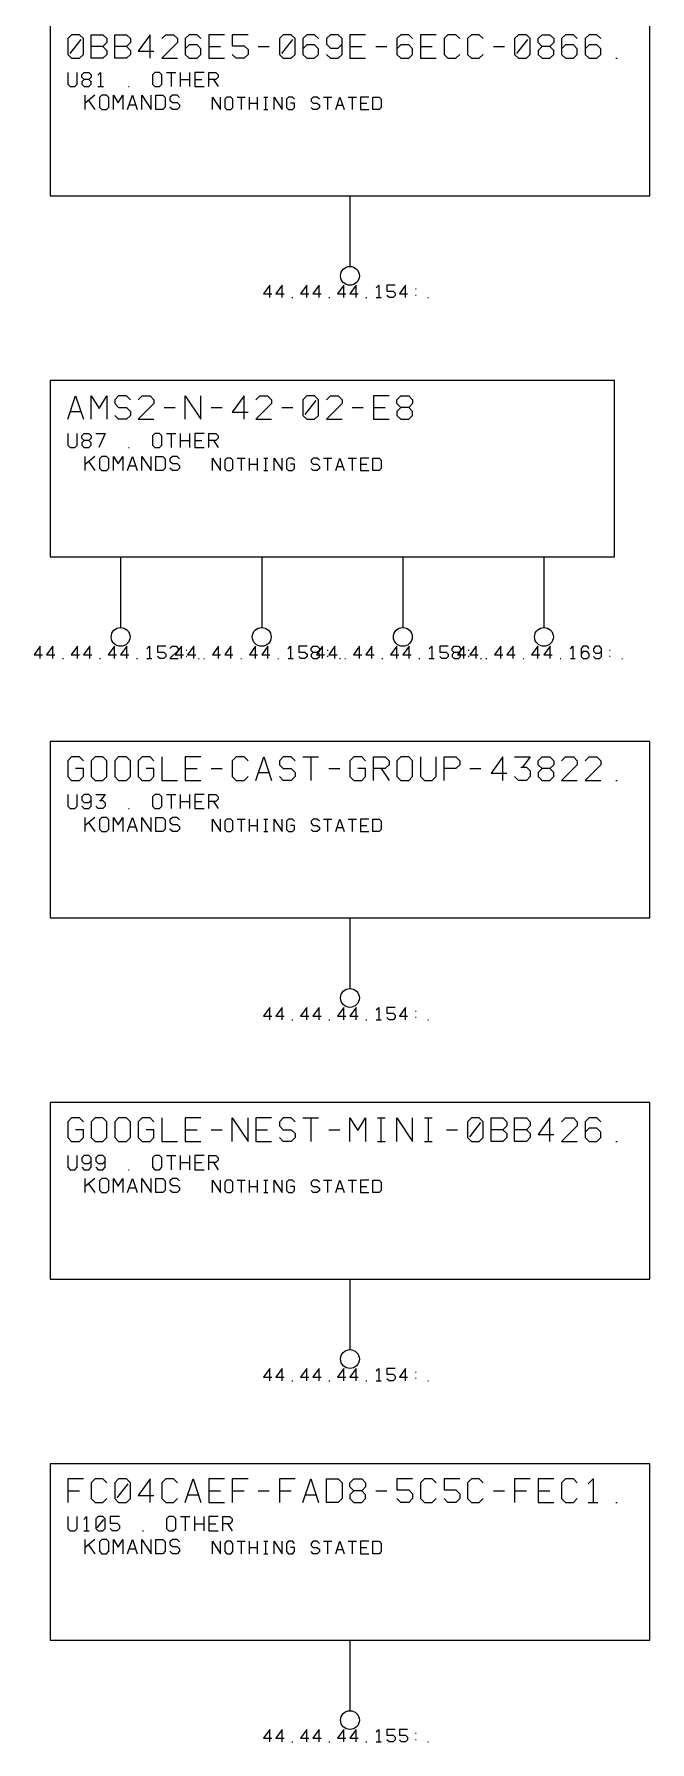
# Model space of a CAD drawing. Header units: millimetres. Extents: x 10 to 2534, y 10 to 1372.
# Drawn here: x 1086.6 to 1191.3, y 400 to 690.4 of the extents above; entities that cross this region are included whole.
import ezdxf

# ---------------------------------------------------------------- set-up
doc = ezdxf.new("R2010")
doc.units = ezdxf.units.MM
for name, color, linetype, lineweight in [('DEVICE', 7, 'CONTINUOUS', 25), ('LABEL', 8, 'CONTINUOUS', 25), ('PANE', 250, 'CONTINUOUS', 25), ('POINT', 4, 'CONTINUOUS', 25), ('PORT_BUS', 5, 'CONTINUOUS', 25)]:
    doc.layers.add(name, color=color, linetype=linetype, lineweight=lineweight)

msp = doc.modelspace()

# ---------------------------------------------------------------- linework, layer by layer
at = {"layer": 'DEVICE'}
for points in [[(1089.3, 662.9), (1191.3, 662.9), (1191.3, 692.9), (1089.3, 692.9)], [(1089.3, 601.5), (1185.3, 601.5), (1185.3, 631.5), (1089.3, 631.5)], [(1089.3, 540.1), (1191.3, 540.1), (1191.3, 570.1), (1089.3, 570.1)], [(1089.3, 478.7), (1191.3, 478.7), (1191.3, 508.7), (1089.3, 508.7)], [(1089.3, 417.3), (1191.3, 417.3), (1191.3, 447.3), (1089.3, 447.3)]]:
    msp.add_lwpolyline(points, close=True, dxfattribs=at)
at = {"layer": 'LABEL'}
for points in [[(1092.966667, 686.3), (1094.3, 686.3), (1094.966667, 686.966667), (1094.966667, 689.633333), (1094.3, 690.3), (1092.966667, 690.3), (1092.3, 689.633333), (1092.3, 686.966667), (1092.966667, 686.3)], [(1092.7, 687.1), (1094.566667, 689.5)], [(1096.3, 686.3), (1096.3, 690.3), (1098.3, 690.3), (1098.966667, 689.633333), (1098.966667, 688.966667), (1098.3, 688.3), (1096.3, 688.3)], [(1098.3, 688.3), (1098.966667, 687.633333), (1098.966667, 686.966667), (1098.3, 686.3), (1096.3, 686.3)], [(1100.3, 686.3), (1100.3, 690.3), (1102.3, 690.3), (1102.966667, 689.633333), (1102.966667, 688.966667), (1102.3, 688.3), (1100.3, 688.3)], [(1102.3, 688.3), (1102.966667, 687.633333), (1102.966667, 686.966667), (1102.3, 686.3), (1100.3, 686.3)], [(1106.3, 686.3), (1106.3, 690.3), (1104.3, 687.5), (1106.966667, 687.5)], [(1108.3, 689.633333), (1108.966667, 690.3), (1110.3, 690.3), (1110.966667, 689.633333), (1110.966667, 688.966667), (1108.3, 686.3), (1110.966667, 686.3)], [(1114.966667, 689.633333), (1114.3, 690.3), (1112.966667, 690.3), (1112.3, 689.633333), (1112.3, 686.966667), (1112.966667, 686.3), (1114.3, 686.3), (1114.966667, 686.966667), (1114.966667, 687.9), (1114.3, 688.566667), (1112.966667, 688.566667), (1112.3, 687.9)], [(1118.966667, 690.3), (1116.3, 690.3), (1116.3, 686.3), (1118.966667, 686.3)], [(1116.3, 688.3), (1118.3, 688.3)], [(1122.966667, 690.3), (1120.3, 690.3), (1120.3, 688.433333), (1122.3, 688.433333), (1122.966667, 687.766667), (1122.966667, 686.966667), (1122.3, 686.3), (1120.966667, 686.3), (1120.3, 686.966667)], [(1124.7, 688.3), (1126.566667, 688.3)], [(1128.966667, 686.3), (1130.3, 686.3), (1130.966667, 686.966667), (1130.966667, 689.633333), (1130.3, 690.3), (1128.966667, 690.3), (1128.3, 689.633333), (1128.3, 686.966667), (1128.966667, 686.3)], [(1128.7, 687.1), (1130.566667, 689.5)], [(1134.966667, 689.633333), (1134.3, 690.3), (1132.966667, 690.3), (1132.3, 689.633333), (1132.3, 686.966667), (1132.966667, 686.3), (1134.3, 686.3), (1134.966667, 686.966667), (1134.966667, 687.9), (1134.3, 688.566667), (1132.966667, 688.566667), (1132.3, 687.9)], [(1136.3, 686.966667), (1136.966667, 686.3), (1138.3, 686.3), (1138.966667, 686.966667), (1138.966667, 689.633333), (1138.3, 690.3), (1136.966667, 690.3), (1136.3, 689.633333), (1136.3, 688.7), (1136.966667, 688.033333), (1138.3, 688.033333), (1138.966667, 688.7)], [(1142.966667, 690.3), (1140.3, 690.3), (1140.3, 686.3), (1142.966667, 686.3)], [(1140.3, 688.3), (1142.3, 688.3)], [(1144.7, 688.3), (1146.566667, 688.3)], [(1150.966667, 689.633333), (1150.3, 690.3), (1148.966667, 690.3), (1148.3, 689.633333), (1148.3, 686.966667), (1148.966667, 686.3), (1150.3, 686.3), (1150.966667, 686.966667), (1150.966667, 687.9), (1150.3, 688.566667), (1148.966667, 688.566667), (1148.3, 687.9)], [(1154.966667, 690.3), (1152.3, 690.3), (1152.3, 686.3), (1154.966667, 686.3)], [(1152.3, 688.3), (1154.3, 688.3)], [(1158.966667, 689.633333), (1158.3, 690.3), (1156.966667, 690.3), (1156.3, 689.633333), (1156.3, 686.966667), (1156.966667, 686.3), (1158.3, 686.3), (1158.966667, 686.966667)], [(1162.966667, 689.633333), (1162.3, 690.3), (1160.966667, 690.3), (1160.3, 689.633333), (1160.3, 686.966667), (1160.966667, 686.3), (1162.3, 686.3), (1162.966667, 686.966667)], [(1164.7, 688.3), (1166.566667, 688.3)], [(1168.966667, 686.3), (1170.3, 686.3), (1170.966667, 686.966667), (1170.966667, 689.633333), (1170.3, 690.3), (1168.966667, 690.3), (1168.3, 689.633333), (1168.3, 686.966667), (1168.966667, 686.3)], [(1168.7, 687.1), (1170.566667, 689.5)], [(1172.966667, 688.3), (1172.3, 688.966667), (1172.3, 689.633333), (1172.966667, 690.3), (1174.3, 690.3), (1174.966667, 689.633333), (1174.966667, 688.966667), (1174.3, 688.3), (1172.966667, 688.3), (1172.3, 687.633333), (1172.3, 686.966667), (1172.966667, 686.3), (1174.3, 686.3), (1174.966667, 686.966667), (1174.966667, 687.633333), (1174.3, 688.3)], [(1178.966667, 689.633333), (1178.3, 690.3), (1176.966667, 690.3), (1176.3, 689.633333), (1176.3, 686.966667), (1176.966667, 686.3), (1178.3, 686.3), (1178.966667, 686.966667), (1178.966667, 687.9), (1178.3, 688.566667), (1176.966667, 688.566667), (1176.3, 687.9)], [(1182.966667, 689.633333), (1182.3, 690.3), (1180.966667, 690.3), (1180.3, 689.633333), (1180.3, 686.966667), (1180.966667, 686.3), (1182.3, 686.3), (1182.966667, 686.966667), (1182.966667, 687.9), (1182.3, 688.566667), (1180.966667, 688.566667), (1180.3, 687.9)], [(1185.5, 686.3), (1185.766667, 686.3)], [(1092.3, 683.9), (1092.3, 681.9), (1092.7, 681.5), (1093.5, 681.5), (1093.9, 681.9), (1093.9, 683.9)], [(1095.1, 682.7), (1094.7, 683.1), (1094.7, 683.5), (1095.1, 683.9), (1095.9, 683.9), (1096.3, 683.5), (1096.3, 683.1), (1095.9, 682.7), (1095.1, 682.7), (1094.7, 682.3), (1094.7, 681.9), (1095.1, 681.5), (1095.9, 681.5), (1096.3, 681.9), (1096.3, 682.3), (1095.9, 682.7)], [(1097.42, 683.42), (1097.9, 683.9), (1097.9, 681.5)], [(1107.1, 681.5), (1107.9, 681.5), (1108.3, 681.9), (1108.3, 683.5), (1107.9, 683.9), (1107.1, 683.9), (1106.7, 683.5), (1106.7, 681.9), (1107.1, 681.5)], [(1109.1, 683.9), (1110.7, 683.9)], [(1109.9, 683.9), (1109.9, 681.5)], [(1111.5, 681.5), (1111.5, 683.9)], [(1111.5, 682.7), (1113.1, 682.7)], [(1113.1, 681.5), (1113.1, 683.9)], [(1115.5, 683.9), (1113.9, 683.9), (1113.9, 681.5), (1115.5, 681.5)], [(1113.9, 682.7), (1115.1, 682.7)], [(1116.3, 681.5), (1116.3, 683.9), (1117.5, 683.9), (1117.9, 683.5), (1117.9, 683.1), (1117.5, 682.7), (1116.3, 682.7)], [(1117.1, 682.7), (1117.9, 681.5)], [(1097.42, 681.5), (1098.38, 681.5)], [(1102.62, 681.5), (1102.78, 681.5)], [(1126.65, 645.6), (1126.65, 647.7), (1125.6, 646.23), (1127, 646.23)], [(1128.75, 645.6), (1128.75, 647.7), (1127.7, 646.23), (1129.1, 646.23)], [(1132.95, 645.6), (1132.95, 647.7), (1131.9, 646.23), (1133.3, 646.23)], [(1135.05, 645.6), (1135.05, 647.7), (1134, 646.23), (1135.4, 646.23)], [(1139.25, 645.6), (1139.25, 647.7), (1138.2, 646.23), (1139.6, 646.23)], [(1141.35, 645.6), (1141.35, 647.7), (1140.3, 646.23), (1141.7, 646.23)], [(1144.78, 647.28), (1145.2, 647.7), (1145.2, 645.6)], [(1148, 647.7), (1146.6, 647.7), (1146.6, 646.72), (1147.65, 646.72), (1148, 646.37), (1148, 645.95), (1147.65, 645.6), (1146.95, 645.6), (1146.6, 645.95)], [(1149.75, 645.6), (1149.75, 647.7), (1148.7, 646.23), (1150.1, 646.23)], [(1130.43, 645.6), (1130.57, 645.6)], [(1136.73, 645.6), (1136.87, 645.6)], [(1143.03, 645.6), (1143.17, 645.6)], [(1144.78, 645.6), (1145.62, 645.6)], [(1151.43, 647.07), (1151.57, 647.07)], [(1151.43, 646.02), (1151.57, 646.02)], [(1153.53, 645.6), (1153.67, 645.6)], [(1092.3, 624.9), (1093.633333, 628.9), (1094.966667, 624.9)], [(1096.3, 624.9), (1096.3, 628.9), (1097.633333, 626.766667), (1098.966667, 628.9), (1098.966667, 624.9)], [(1102.966667, 628.233333), (1102.3, 628.9), (1100.966667, 628.9), (1100.3, 628.233333), (1100.3, 627.566667), (1100.966667, 626.9), (1102.3, 626.9), (1102.966667, 626.233333), (1102.966667, 625.566667), (1102.3, 624.9), (1100.966667, 624.9), (1100.3, 625.566667)], [(1104.3, 628.233333), (1104.966667, 628.9), (1106.3, 628.9), (1106.966667, 628.233333), (1106.966667, 627.566667), (1104.3, 624.9), (1106.966667, 624.9)], [(1112.3, 624.9), (1112.3, 628.9), (1114.966667, 624.9), (1114.966667, 628.9)], [(1122.3, 624.9), (1122.3, 628.9), (1120.3, 626.1), (1122.966667, 626.1)], [(1124.3, 628.233333), (1124.966667, 628.9), (1126.3, 628.9), (1126.966667, 628.233333), (1126.966667, 627.566667), (1124.3, 624.9), (1126.966667, 624.9)], [(1132.966667, 624.9), (1134.3, 624.9), (1134.966667, 625.566667), (1134.966667, 628.233333), (1134.3, 628.9), (1132.966667, 628.9), (1132.3, 628.233333), (1132.3, 625.566667), (1132.966667, 624.9)], [(1132.7, 625.7), (1134.566667, 628.1)], [(1136.3, 628.233333), (1136.966667, 628.9), (1138.3, 628.9), (1138.966667, 628.233333), (1138.966667, 627.566667), (1136.3, 624.9), (1138.966667, 624.9)], [(1146.966667, 628.9), (1144.3, 628.9), (1144.3, 624.9), (1146.966667, 624.9)], [(1148.966667, 626.9), (1148.3, 627.566667), (1148.3, 628.233333), (1148.966667, 628.9), (1150.3, 628.9), (1150.966667, 628.233333), (1150.966667, 627.566667), (1150.3, 626.9), (1148.966667, 626.9), (1148.3, 626.233333), (1148.3, 625.566667), (1148.966667, 624.9), (1150.3, 624.9), (1150.966667, 625.566667), (1150.966667, 626.233333), (1150.3, 626.9)], [(1092.766667, 626.233333), (1094.5, 626.233333)], [(1108.7, 626.9), (1110.566667, 626.9)], [(1116.7, 626.9), (1118.566667, 626.9)], [(1128.7, 626.9), (1130.566667, 626.9)], [(1140.7, 626.9), (1142.566667, 626.9)], [(1144.3, 626.9), (1146.3, 626.9)], [(1092.3, 622.5), (1092.3, 620.5), (1092.7, 620.1), (1093.5, 620.1), (1093.9, 620.5), (1093.9, 622.5)], [(1095.1, 621.3), (1094.7, 621.7), (1094.7, 622.1), (1095.1, 622.5), (1095.9, 622.5), (1096.3, 622.1), (1096.3, 621.7), (1095.9, 621.3), (1095.1, 621.3), (1094.7, 620.9), (1094.7, 620.5), (1095.1, 620.1), (1095.9, 620.1), (1096.3, 620.5), (1096.3, 620.9), (1095.9, 621.3)], [(1097.1, 622.5), (1098.7, 622.5), (1097.58, 620.1)], [(1107.1, 620.1), (1107.9, 620.1), (1108.3, 620.5), (1108.3, 622.1), (1107.9, 622.5), (1107.1, 622.5), (1106.7, 622.1), (1106.7, 620.5), (1107.1, 620.1)], [(1109.1, 622.5), (1110.7, 622.5)], [(1109.9, 622.5), (1109.9, 620.1)], [(1111.5, 620.1), (1111.5, 622.5)], [(1113.1, 620.1), (1113.1, 622.5)], [(1115.5, 622.5), (1113.9, 622.5), (1113.9, 620.1), (1115.5, 620.1)], [(1116.3, 620.1), (1116.3, 622.5), (1117.5, 622.5), (1117.9, 622.1), (1117.9, 621.7), (1117.5, 621.3), (1116.3, 621.3)], [(1102.62, 620.1), (1102.78, 620.1)], [(1111.5, 621.3), (1113.1, 621.3)], [(1113.9, 621.3), (1115.1, 621.3)], [(1117.1, 621.3), (1117.9, 620.1)], [(1087.65, 584.2), (1087.65, 586.3), (1086.6, 584.83), (1088, 584.83)], [(1089.75, 584.2), (1089.75, 586.3), (1088.7, 584.83), (1090.1, 584.83)], [(1091.43, 584.2), (1091.57, 584.2)], [(1093.95, 584.2), (1093.95, 586.3), (1092.9, 584.83), (1094.3, 584.83)], [(1096.05, 584.2), (1096.05, 586.3), (1095, 584.83), (1096.4, 584.83)], [(1097.73, 584.2), (1097.87, 584.2)], [(1100.25, 584.2), (1100.25, 586.3), (1099.2, 584.83), (1100.6, 584.83)], [(1102.35, 584.2), (1102.35, 586.3), (1101.3, 584.83), (1102.7, 584.83)], [(1104.03, 584.2), (1104.17, 584.2)], [(1105.78, 585.88), (1106.2, 586.3), (1106.2, 584.2)], [(1105.78, 584.2), (1106.62, 584.2)], [(1109, 586.3), (1107.6, 586.3), (1107.6, 585.32), (1108.65, 585.32), (1109, 584.97), (1109, 584.55), (1108.65, 584.2), (1107.95, 584.2), (1107.6, 584.55)], [(1109.7, 585.95), (1110.05, 586.3), (1110.75, 586.3), (1111.1, 585.95), (1111.1, 585.6), (1109.7, 584.2), (1111.1, 584.2)], [(1111.65, 584.2), (1111.65, 586.3), (1110.6, 584.83), (1112, 584.83)], [(1112.43, 585.67), (1112.57, 585.67)], [(1112.43, 584.62), (1112.57, 584.62)], [(1113.75, 584.2), (1113.75, 586.3), (1112.7, 584.83), (1114.1, 584.83)], [(1114.53, 584.2), (1114.67, 584.2)], [(1115.43, 584.2), (1115.57, 584.2)], [(1117.95, 584.2), (1117.95, 586.3), (1116.9, 584.83), (1118.3, 584.83)], [(1120.05, 584.2), (1120.05, 586.3), (1119, 584.83), (1120.4, 584.83)], [(1121.73, 584.2), (1121.87, 584.2)], [(1124.25, 584.2), (1124.25, 586.3), (1123.2, 584.83), (1124.6, 584.83)], [(1126.35, 584.2), (1126.35, 586.3), (1125.3, 584.83), (1126.7, 584.83)], [(1128.03, 584.2), (1128.17, 584.2)], [(1129.78, 585.88), (1130.2, 586.3), (1130.2, 584.2)], [(1129.78, 584.2), (1130.62, 584.2)], [(1133, 586.3), (1131.6, 586.3), (1131.6, 585.32), (1132.65, 585.32), (1133, 584.97), (1133, 584.55), (1132.65, 584.2), (1131.95, 584.2), (1131.6, 584.55)], [(1134.05, 585.25), (1133.7, 585.6), (1133.7, 585.95), (1134.05, 586.3), (1134.75, 586.3), (1135.1, 585.95), (1135.1, 585.6), (1134.75, 585.25), (1134.05, 585.25), (1133.7, 584.9), (1133.7, 584.55), (1134.05, 584.2), (1134.75, 584.2), (1135.1, 584.55), (1135.1, 584.9), (1134.75, 585.25)], [(1135.65, 584.2), (1135.65, 586.3), (1134.6, 584.83), (1136, 584.83)], [(1136.43, 585.67), (1136.57, 585.67)], [(1136.43, 584.62), (1136.57, 584.62)], [(1137.75, 584.2), (1137.75, 586.3), (1136.7, 584.83), (1138.1, 584.83)], [(1138.53, 584.2), (1138.67, 584.2)], [(1139.43, 584.2), (1139.57, 584.2)], [(1141.95, 584.2), (1141.95, 586.3), (1140.9, 584.83), (1142.3, 584.83)], [(1144.05, 584.2), (1144.05, 586.3), (1143, 584.83), (1144.4, 584.83)], [(1145.73, 584.2), (1145.87, 584.2)], [(1148.25, 584.2), (1148.25, 586.3), (1147.2, 584.83), (1148.6, 584.83)], [(1150.35, 584.2), (1150.35, 586.3), (1149.3, 584.83), (1150.7, 584.83)], [(1152.03, 584.2), (1152.17, 584.2)], [(1153.78, 585.88), (1154.2, 586.3), (1154.2, 584.2)], [(1153.78, 584.2), (1154.62, 584.2)], [(1157, 586.3), (1155.6, 586.3), (1155.6, 585.32), (1156.65, 585.32), (1157, 584.97), (1157, 584.55), (1156.65, 584.2), (1155.95, 584.2), (1155.6, 584.55)], [(1158.05, 585.25), (1157.7, 585.6), (1157.7, 585.95), (1158.05, 586.3), (1158.75, 586.3), (1159.1, 585.95), (1159.1, 585.6), (1158.75, 585.25), (1158.05, 585.25), (1157.7, 584.9), (1157.7, 584.55), (1158.05, 584.2), (1158.75, 584.2), (1159.1, 584.55), (1159.1, 584.9), (1158.75, 585.25)], [(1159.65, 584.2), (1159.65, 586.3), (1158.6, 584.83), (1160, 584.83)], [(1160.43, 585.67), (1160.57, 585.67)], [(1160.43, 584.62), (1160.57, 584.62)], [(1161.75, 584.2), (1161.75, 586.3), (1160.7, 584.83), (1162.1, 584.83)], [(1162.53, 584.2), (1162.67, 584.2)], [(1163.43, 584.2), (1163.57, 584.2)], [(1165.95, 584.2), (1165.95, 586.3), (1164.9, 584.83), (1166.3, 584.83)], [(1168.05, 584.2), (1168.05, 586.3), (1167, 584.83), (1168.4, 584.83)], [(1169.73, 584.2), (1169.87, 584.2)], [(1172.25, 584.2), (1172.25, 586.3), (1171.2, 584.83), (1172.6, 584.83)], [(1174.35, 584.2), (1174.35, 586.3), (1173.3, 584.83), (1174.7, 584.83)], [(1176.03, 584.2), (1176.17, 584.2)], [(1177.78, 585.88), (1178.2, 586.3), (1178.2, 584.2)], [(1177.78, 584.2), (1178.62, 584.2)], [(1181, 585.95), (1180.65, 586.3), (1179.95, 586.3), (1179.6, 585.95), (1179.6, 584.55), (1179.95, 584.2), (1180.65, 584.2), (1181, 584.55), (1181, 585.04), (1180.65, 585.39), (1179.95, 585.39), (1179.6, 585.04)], [(1181.7, 584.55), (1182.05, 584.2), (1182.75, 584.2), (1183.1, 584.55), (1183.1, 585.95), (1182.75, 586.3), (1182.05, 586.3), (1181.7, 585.95), (1181.7, 585.46), (1182.05, 585.11), (1182.75, 585.11), (1183.1, 585.46)], [(1184.43, 585.67), (1184.57, 585.67)], [(1184.43, 584.62), (1184.57, 584.62)], [(1186.53, 584.2), (1186.67, 584.2)], [(1094.966667, 566.833333), (1094.3, 567.5), (1092.966667, 567.5), (1092.3, 566.833333), (1092.3, 564.166667), (1092.966667, 563.5), (1094.3, 563.5), (1094.966667, 564.166667), (1094.966667, 565.5), (1093.633333, 565.5)], [(1096.966667, 563.5), (1098.3, 563.5), (1098.966667, 564.166667), (1098.966667, 566.833333), (1098.3, 567.5), (1096.966667, 567.5), (1096.3, 566.833333), (1096.3, 564.166667), (1096.966667, 563.5)], [(1100.966667, 563.5), (1102.3, 563.5), (1102.966667, 564.166667), (1102.966667, 566.833333), (1102.3, 567.5), (1100.966667, 567.5), (1100.3, 566.833333), (1100.3, 564.166667), (1100.966667, 563.5)], [(1106.966667, 566.833333), (1106.3, 567.5), (1104.966667, 567.5), (1104.3, 566.833333), (1104.3, 564.166667), (1104.966667, 563.5), (1106.3, 563.5), (1106.966667, 564.166667), (1106.966667, 565.5), (1105.633333, 565.5)], [(1108.3, 567.5), (1108.3, 563.5), (1110.966667, 563.5)], [(1114.966667, 567.5), (1112.3, 567.5), (1112.3, 563.5), (1114.966667, 563.5)], [(1122.966667, 566.833333), (1122.3, 567.5), (1120.966667, 567.5), (1120.3, 566.833333), (1120.3, 564.166667), (1120.966667, 563.5), (1122.3, 563.5), (1122.966667, 564.166667)], [(1124.3, 563.5), (1125.633333, 567.5), (1126.966667, 563.5)], [(1130.966667, 566.833333), (1130.3, 567.5), (1128.966667, 567.5), (1128.3, 566.833333), (1128.3, 566.166667), (1128.966667, 565.5), (1130.3, 565.5), (1130.966667, 564.833333), (1130.966667, 564.166667), (1130.3, 563.5), (1128.966667, 563.5), (1128.3, 564.166667)], [(1132.3, 567.5), (1134.966667, 567.5)], [(1133.633333, 567.5), (1133.633333, 563.5)], [(1142.966667, 566.833333), (1142.3, 567.5), (1140.966667, 567.5), (1140.3, 566.833333), (1140.3, 564.166667), (1140.966667, 563.5), (1142.3, 563.5), (1142.966667, 564.166667), (1142.966667, 565.5), (1141.633333, 565.5)], [(1144.3, 563.5), (1144.3, 567.5), (1146.3, 567.5), (1146.966667, 566.833333), (1146.966667, 566.166667), (1146.3, 565.5), (1144.3, 565.5)], [(1148.966667, 563.5), (1150.3, 563.5), (1150.966667, 564.166667), (1150.966667, 566.833333), (1150.3, 567.5), (1148.966667, 567.5), (1148.3, 566.833333), (1148.3, 564.166667), (1148.966667, 563.5)], [(1152.3, 567.5), (1152.3, 564.166667), (1152.966667, 563.5), (1154.3, 563.5), (1154.966667, 564.166667), (1154.966667, 567.5)], [(1156.3, 563.5), (1156.3, 567.5), (1158.3, 567.5), (1158.966667, 566.833333), (1158.966667, 566.166667), (1158.3, 565.5), (1156.3, 565.5)], [(1166.3, 563.5), (1166.3, 567.5), (1164.3, 564.7), (1166.966667, 564.7)], [(1168.3, 567.5), (1170.966667, 567.5), (1169.633333, 565.766667)], [(1172.966667, 565.5), (1172.3, 566.166667), (1172.3, 566.833333), (1172.966667, 567.5), (1174.3, 567.5), (1174.966667, 566.833333), (1174.966667, 566.166667), (1174.3, 565.5), (1172.966667, 565.5), (1172.3, 564.833333), (1172.3, 564.166667), (1172.966667, 563.5), (1174.3, 563.5), (1174.966667, 564.166667), (1174.966667, 564.833333), (1174.3, 565.5)], [(1176.3, 566.833333), (1176.966667, 567.5), (1178.3, 567.5), (1178.966667, 566.833333), (1178.966667, 566.166667), (1176.3, 563.5), (1178.966667, 563.5)], [(1180.3, 566.833333), (1180.966667, 567.5), (1182.3, 567.5), (1182.966667, 566.833333), (1182.966667, 566.166667), (1180.3, 563.5), (1182.966667, 563.5)], [(1112.3, 565.5), (1114.3, 565.5)], [(1116.7, 565.5), (1118.566667, 565.5)], [(1124.766667, 564.833333), (1126.5, 564.833333)], [(1136.7, 565.5), (1138.566667, 565.5)], [(1145.633333, 565.5), (1146.966667, 563.5)], [(1160.7, 565.5), (1162.566667, 565.5)], [(1169.366667, 565.766667), (1170.3, 565.766667), (1170.966667, 565.1), (1170.966667, 564.166667), (1170.3, 563.5), (1168.966667, 563.5), (1168.3, 564.166667)], [(1185.5, 563.5), (1185.766667, 563.5)], [(1092.3, 561.1), (1092.3, 559.1), (1092.7, 558.7), (1093.5, 558.7), (1093.9, 559.1), (1093.9, 561.1)], [(1094.7, 559.1), (1095.1, 558.7), (1095.9, 558.7), (1096.3, 559.1), (1096.3, 560.7), (1095.9, 561.1), (1095.1, 561.1), (1094.7, 560.7), (1094.7, 560.14), (1095.1, 559.74), (1095.9, 559.74), (1096.3, 560.14)], [(1097.1, 561.1), (1098.7, 561.1), (1097.9, 560.06)], [(1107.1, 558.7), (1107.9, 558.7), (1108.3, 559.1), (1108.3, 560.7), (1107.9, 561.1), (1107.1, 561.1), (1106.7, 560.7), (1106.7, 559.1), (1107.1, 558.7)], [(1109.1, 561.1), (1110.7, 561.1)], [(1109.9, 561.1), (1109.9, 558.7)], [(1111.5, 558.7), (1111.5, 561.1)], [(1113.1, 558.7), (1113.1, 561.1)], [(1115.5, 561.1), (1113.9, 561.1), (1113.9, 558.7), (1115.5, 558.7)], [(1116.3, 558.7), (1116.3, 561.1), (1117.5, 561.1), (1117.9, 560.7), (1117.9, 560.3), (1117.5, 559.9), (1116.3, 559.9)], [(1097.74, 560.06), (1098.3, 560.06), (1098.7, 559.66), (1098.7, 559.1), (1098.3, 558.7), (1097.5, 558.7), (1097.1, 559.1)], [(1102.62, 558.7), (1102.78, 558.7)], [(1111.5, 559.9), (1113.1, 559.9)], [(1113.9, 559.9), (1115.1, 559.9)], [(1117.1, 559.9), (1117.9, 558.7)], [(1126.65, 522.8), (1126.65, 524.9), (1125.6, 523.43), (1127, 523.43)], [(1128.75, 522.8), (1128.75, 524.9), (1127.7, 523.43), (1129.1, 523.43)], [(1130.43, 522.8), (1130.57, 522.8)], [(1132.95, 522.8), (1132.95, 524.9), (1131.9, 523.43), (1133.3, 523.43)], [(1135.05, 522.8), (1135.05, 524.9), (1134, 523.43), (1135.4, 523.43)], [(1136.73, 522.8), (1136.87, 522.8)], [(1139.25, 522.8), (1139.25, 524.9), (1138.2, 523.43), (1139.6, 523.43)], [(1141.35, 522.8), (1141.35, 524.9), (1140.3, 523.43), (1141.7, 523.43)], [(1143.03, 522.8), (1143.17, 522.8)], [(1144.78, 524.48), (1145.2, 524.9), (1145.2, 522.8)], [(1144.78, 522.8), (1145.62, 522.8)], [(1148, 524.9), (1146.6, 524.9), (1146.6, 523.92), (1147.65, 523.92), (1148, 523.57), (1148, 523.15), (1147.65, 522.8), (1146.95, 522.8), (1146.6, 523.15)], [(1149.75, 522.8), (1149.75, 524.9), (1148.7, 523.43), (1150.1, 523.43)], [(1151.43, 524.27), (1151.57, 524.27)], [(1151.43, 523.22), (1151.57, 523.22)], [(1153.53, 522.8), (1153.67, 522.8)], [(1094.966667, 505.433333), (1094.3, 506.1), (1092.966667, 506.1), (1092.3, 505.433333), (1092.3, 502.766667), (1092.966667, 502.1), (1094.3, 502.1), (1094.966667, 502.766667), (1094.966667, 504.1), (1093.633333, 504.1)], [(1096.966667, 502.1), (1098.3, 502.1), (1098.966667, 502.766667), (1098.966667, 505.433333), (1098.3, 506.1), (1096.966667, 506.1), (1096.3, 505.433333), (1096.3, 502.766667), (1096.966667, 502.1)], [(1100.966667, 502.1), (1102.3, 502.1), (1102.966667, 502.766667), (1102.966667, 505.433333), (1102.3, 506.1), (1100.966667, 506.1), (1100.3, 505.433333), (1100.3, 502.766667), (1100.966667, 502.1)], [(1106.966667, 505.433333), (1106.3, 506.1), (1104.966667, 506.1), (1104.3, 505.433333), (1104.3, 502.766667), (1104.966667, 502.1), (1106.3, 502.1), (1106.966667, 502.766667), (1106.966667, 504.1), (1105.633333, 504.1)], [(1108.3, 506.1), (1108.3, 502.1), (1110.966667, 502.1)], [(1114.966667, 506.1), (1112.3, 506.1), (1112.3, 502.1), (1114.966667, 502.1)], [(1120.3, 502.1), (1120.3, 506.1), (1122.966667, 502.1), (1122.966667, 506.1)], [(1126.966667, 506.1), (1124.3, 506.1), (1124.3, 502.1), (1126.966667, 502.1)], [(1130.966667, 505.433333), (1130.3, 506.1), (1128.966667, 506.1), (1128.3, 505.433333), (1128.3, 504.766667), (1128.966667, 504.1), (1130.3, 504.1), (1130.966667, 503.433333), (1130.966667, 502.766667), (1130.3, 502.1), (1128.966667, 502.1), (1128.3, 502.766667)], [(1132.3, 506.1), (1134.966667, 506.1)], [(1133.633333, 506.1), (1133.633333, 502.1)], [(1140.3, 502.1), (1140.3, 506.1), (1141.633333, 503.966667), (1142.966667, 506.1), (1142.966667, 502.1)], [(1144.966667, 506.1), (1146.3, 506.1)], [(1145.633333, 502.1), (1145.633333, 506.1)], [(1148.3, 502.1), (1148.3, 506.1), (1150.966667, 502.1), (1150.966667, 506.1)], [(1152.966667, 506.1), (1154.3, 506.1)], [(1153.633333, 502.1), (1153.633333, 506.1)], [(1160.966667, 502.1), (1162.3, 502.1), (1162.966667, 502.766667), (1162.966667, 505.433333), (1162.3, 506.1), (1160.966667, 506.1), (1160.3, 505.433333), (1160.3, 502.766667), (1160.966667, 502.1)], [(1160.7, 502.9), (1162.566667, 505.3)], [(1164.3, 502.1), (1164.3, 506.1), (1166.3, 506.1), (1166.966667, 505.433333), (1166.966667, 504.766667), (1166.3, 504.1), (1164.3, 504.1)], [(1168.3, 502.1), (1168.3, 506.1), (1170.3, 506.1), (1170.966667, 505.433333), (1170.966667, 504.766667), (1170.3, 504.1), (1168.3, 504.1)], [(1174.3, 502.1), (1174.3, 506.1), (1172.3, 503.3), (1174.966667, 503.3)], [(1176.3, 505.433333), (1176.966667, 506.1), (1178.3, 506.1), (1178.966667, 505.433333), (1178.966667, 504.766667), (1176.3, 502.1), (1178.966667, 502.1)], [(1182.966667, 505.433333), (1182.3, 506.1), (1180.966667, 506.1), (1180.3, 505.433333), (1180.3, 502.766667), (1180.966667, 502.1), (1182.3, 502.1), (1182.966667, 502.766667), (1182.966667, 503.7), (1182.3, 504.366667), (1180.966667, 504.366667), (1180.3, 503.7)], [(1112.3, 504.1), (1114.3, 504.1)], [(1116.7, 504.1), (1118.566667, 504.1)], [(1124.3, 504.1), (1126.3, 504.1)], [(1136.7, 504.1), (1138.566667, 504.1)], [(1156.7, 504.1), (1158.566667, 504.1)], [(1166.3, 504.1), (1166.966667, 503.433333), (1166.966667, 502.766667), (1166.3, 502.1), (1164.3, 502.1)], [(1170.3, 504.1), (1170.966667, 503.433333), (1170.966667, 502.766667), (1170.3, 502.1), (1168.3, 502.1)], [(1092.3, 499.7), (1092.3, 497.7), (1092.7, 497.3), (1093.5, 497.3), (1093.9, 497.7), (1093.9, 499.7)], [(1094.7, 497.7), (1095.1, 497.3), (1095.9, 497.3), (1096.3, 497.7), (1096.3, 499.3), (1095.9, 499.7), (1095.1, 499.7), (1094.7, 499.3), (1094.7, 498.74), (1095.1, 498.34), (1095.9, 498.34), (1096.3, 498.74)], [(1097.1, 497.7), (1097.5, 497.3), (1098.3, 497.3), (1098.7, 497.7), (1098.7, 499.3), (1098.3, 499.7), (1097.5, 499.7), (1097.1, 499.3), (1097.1, 498.74), (1097.5, 498.34), (1098.3, 498.34), (1098.7, 498.74)], [(1107.1, 497.3), (1107.9, 497.3), (1108.3, 497.7), (1108.3, 499.3), (1107.9, 499.7), (1107.1, 499.7), (1106.7, 499.3), (1106.7, 497.7), (1107.1, 497.3)], [(1109.1, 499.7), (1110.7, 499.7)], [(1109.9, 499.7), (1109.9, 497.3)], [(1111.5, 497.3), (1111.5, 499.7)], [(1113.1, 497.3), (1113.1, 499.7)], [(1115.5, 499.7), (1113.9, 499.7), (1113.9, 497.3), (1115.5, 497.3)], [(1116.3, 497.3), (1116.3, 499.7), (1117.5, 499.7), (1117.9, 499.3), (1117.9, 498.9), (1117.5, 498.5), (1116.3, 498.5)], [(1144.966667, 502.1), (1146.3, 502.1)], [(1152.966667, 502.1), (1154.3, 502.1)], [(1185.5, 502.1), (1185.766667, 502.1)], [(1102.62, 497.3), (1102.78, 497.3)], [(1111.5, 498.5), (1113.1, 498.5)], [(1113.9, 498.5), (1115.1, 498.5)], [(1117.1, 498.5), (1117.9, 497.3)], [(1126.65, 461.4), (1126.65, 463.5), (1125.6, 462.03), (1127, 462.03)], [(1128.75, 461.4), (1128.75, 463.5), (1127.7, 462.03), (1129.1, 462.03)], [(1132.95, 461.4), (1132.95, 463.5), (1131.9, 462.03), (1133.3, 462.03)], [(1135.05, 461.4), (1135.05, 463.5), (1134, 462.03), (1135.4, 462.03)], [(1139.25, 461.4), (1139.25, 463.5), (1138.2, 462.03), (1139.6, 462.03)], [(1141.35, 461.4), (1141.35, 463.5), (1140.3, 462.03), (1141.7, 462.03)], [(1144.78, 463.08), (1145.2, 463.5), (1145.2, 461.4)], [(1148, 463.5), (1146.6, 463.5), (1146.6, 462.52), (1147.65, 462.52), (1148, 462.17), (1148, 461.75), (1147.65, 461.4), (1146.95, 461.4), (1146.6, 461.75)], [(1149.75, 461.4), (1149.75, 463.5), (1148.7, 462.03), (1150.1, 462.03)], [(1151.43, 462.87), (1151.57, 462.87)], [(1151.43, 461.82), (1151.57, 461.82)], [(1130.43, 461.4), (1130.57, 461.4)], [(1136.73, 461.4), (1136.87, 461.4)], [(1143.03, 461.4), (1143.17, 461.4)], [(1144.78, 461.4), (1145.62, 461.4)], [(1153.53, 461.4), (1153.67, 461.4)], [(1094.966667, 444.7), (1092.3, 444.7), (1092.3, 440.7)], [(1098.966667, 444.033333), (1098.3, 444.7), (1096.966667, 444.7), (1096.3, 444.033333), (1096.3, 441.366667), (1096.966667, 440.7), (1098.3, 440.7), (1098.966667, 441.366667)], [(1100.966667, 440.7), (1102.3, 440.7), (1102.966667, 441.366667), (1102.966667, 444.033333), (1102.3, 444.7), (1100.966667, 444.7), (1100.3, 444.033333), (1100.3, 441.366667), (1100.966667, 440.7)], [(1106.3, 440.7), (1106.3, 444.7), (1104.3, 441.9), (1106.966667, 441.9)], [(1110.966667, 444.033333), (1110.3, 444.7), (1108.966667, 444.7), (1108.3, 444.033333), (1108.3, 441.366667), (1108.966667, 440.7), (1110.3, 440.7), (1110.966667, 441.366667)], [(1112.3, 440.7), (1113.633333, 444.7), (1114.966667, 440.7)], [(1118.966667, 444.7), (1116.3, 444.7), (1116.3, 440.7), (1118.966667, 440.7)], [(1122.966667, 444.7), (1120.3, 444.7), (1120.3, 440.7)], [(1130.966667, 444.7), (1128.3, 444.7), (1128.3, 440.7)], [(1132.3, 440.7), (1133.633333, 444.7), (1134.966667, 440.7)], [(1136.3, 440.7), (1136.3, 444.7), (1138.3, 444.7), (1138.966667, 444.033333), (1138.966667, 441.366667), (1138.3, 440.7), (1136.3, 440.7)], [(1140.966667, 442.7), (1140.3, 443.366667), (1140.3, 444.033333), (1140.966667, 444.7), (1142.3, 444.7), (1142.966667, 444.033333), (1142.966667, 443.366667), (1142.3, 442.7), (1140.966667, 442.7), (1140.3, 442.033333), (1140.3, 441.366667), (1140.966667, 440.7), (1142.3, 440.7), (1142.966667, 441.366667), (1142.966667, 442.033333), (1142.3, 442.7)], [(1150.966667, 444.7), (1148.3, 444.7), (1148.3, 442.833333), (1150.3, 442.833333), (1150.966667, 442.166667), (1150.966667, 441.366667), (1150.3, 440.7), (1148.966667, 440.7), (1148.3, 441.366667)], [(1154.966667, 444.033333), (1154.3, 444.7), (1152.966667, 444.7), (1152.3, 444.033333), (1152.3, 441.366667), (1152.966667, 440.7), (1154.3, 440.7), (1154.966667, 441.366667)], [(1158.966667, 444.7), (1156.3, 444.7), (1156.3, 442.833333), (1158.3, 442.833333), (1158.966667, 442.166667), (1158.966667, 441.366667), (1158.3, 440.7), (1156.966667, 440.7), (1156.3, 441.366667)], [(1162.966667, 444.033333), (1162.3, 444.7), (1160.966667, 444.7), (1160.3, 444.033333), (1160.3, 441.366667), (1160.966667, 440.7), (1162.3, 440.7), (1162.966667, 441.366667)], [(1170.966667, 444.7), (1168.3, 444.7), (1168.3, 440.7)], [(1174.966667, 444.7), (1172.3, 444.7), (1172.3, 440.7), (1174.966667, 440.7)], [(1178.966667, 444.033333), (1178.3, 444.7), (1176.966667, 444.7), (1176.3, 444.033333), (1176.3, 441.366667), (1176.966667, 440.7), (1178.3, 440.7), (1178.966667, 441.366667)], [(1180.833333, 443.9), (1181.633333, 444.7), (1181.633333, 440.7)], [(1092.3, 442.7), (1094.3, 442.7)], [(1100.7, 441.5), (1102.566667, 443.9)], [(1112.766667, 442.033333), (1114.5, 442.033333)], [(1116.3, 442.7), (1118.3, 442.7)], [(1120.3, 442.7), (1122.3, 442.7)], [(1124.7, 442.7), (1126.566667, 442.7)], [(1128.3, 442.7), (1130.3, 442.7)], [(1132.766667, 442.033333), (1134.5, 442.033333)], [(1144.7, 442.7), (1146.566667, 442.7)], [(1164.7, 442.7), (1166.566667, 442.7)], [(1168.3, 442.7), (1170.3, 442.7)], [(1172.3, 442.7), (1174.3, 442.7)], [(1180.833333, 440.7), (1182.433333, 440.7)], [(1185.5, 440.7), (1185.766667, 440.7)], [(1092.3, 438.3), (1092.3, 436.3), (1092.7, 435.9), (1093.5, 435.9), (1093.9, 436.3), (1093.9, 438.3)], [(1095.02, 437.82), (1095.5, 438.3), (1095.5, 435.9)], [(1095.02, 435.9), (1095.98, 435.9)], [(1097.5, 435.9), (1098.3, 435.9), (1098.7, 436.3), (1098.7, 437.9), (1098.3, 438.3), (1097.5, 438.3), (1097.1, 437.9), (1097.1, 436.3), (1097.5, 435.9)], [(1097.34, 436.38), (1098.46, 437.82)], [(1101.1, 438.3), (1099.5, 438.3), (1099.5, 437.18), (1100.7, 437.18), (1101.1, 436.78), (1101.1, 436.3), (1100.7, 435.9), (1099.9, 435.9), (1099.5, 436.3)], [(1105.02, 435.9), (1105.18, 435.9)], [(1109.5, 435.9), (1110.3, 435.9), (1110.7, 436.3), (1110.7, 437.9), (1110.3, 438.3), (1109.5, 438.3), (1109.1, 437.9), (1109.1, 436.3), (1109.5, 435.9)], [(1111.5, 438.3), (1113.1, 438.3)], [(1112.3, 438.3), (1112.3, 435.9)], [(1113.9, 435.9), (1113.9, 438.3)], [(1113.9, 437.1), (1115.5, 437.1)], [(1115.5, 435.9), (1115.5, 438.3)], [(1117.9, 438.3), (1116.3, 438.3), (1116.3, 435.9), (1117.9, 435.9)], [(1116.3, 437.1), (1117.5, 437.1)], [(1118.7, 435.9), (1118.7, 438.3), (1119.9, 438.3), (1120.3, 437.9), (1120.3, 437.5), (1119.9, 437.1), (1118.7, 437.1)], [(1119.5, 437.1), (1120.3, 435.9)], [(1126.65, 400), (1126.65, 402.1), (1125.6, 400.63), (1127, 400.63)], [(1128.75, 400), (1128.75, 402.1), (1127.7, 400.63), (1129.1, 400.63)], [(1132.95, 400), (1132.95, 402.1), (1131.9, 400.63), (1133.3, 400.63)], [(1135.05, 400), (1135.05, 402.1), (1134, 400.63), (1135.4, 400.63)], [(1139.25, 400), (1139.25, 402.1), (1138.2, 400.63), (1139.6, 400.63)], [(1141.35, 400), (1141.35, 402.1), (1140.3, 400.63), (1141.7, 400.63)], [(1144.78, 401.68), (1145.2, 402.1), (1145.2, 400)], [(1148, 402.1), (1146.6, 402.1), (1146.6, 401.12), (1147.65, 401.12), (1148, 400.77), (1148, 400.35), (1147.65, 400), (1146.95, 400), (1146.6, 400.35)], [(1150.1, 402.1), (1148.7, 402.1), (1148.7, 401.12), (1149.75, 401.12), (1150.1, 400.77), (1150.1, 400.35), (1149.75, 400), (1149.05, 400), (1148.7, 400.35)], [(1151.43, 401.47), (1151.57, 401.47)], [(1130.43, 400), (1130.57, 400)], [(1136.73, 400), (1136.87, 400)], [(1143.03, 400), (1143.17, 400)], [(1144.78, 400), (1145.62, 400)], [(1151.43, 400.42), (1151.57, 400.42)], [(1153.53, 400), (1153.67, 400)]]:
    msp.add_lwpolyline(points, dxfattribs=at)
at = {"layer": 'PANE'}
for points in [[(1095.3, 677.6), (1095.3, 680)], [(1096.9, 680), (1095.3, 678.64)], [(1098.1, 677.6), (1098.9, 677.6), (1099.3, 678), (1099.3, 679.6), (1098.9, 680), (1098.1, 680), (1097.7, 679.6), (1097.7, 678), (1098.1, 677.6)], [(1100.1, 677.6), (1100.1, 680), (1100.9, 678.72), (1101.7, 680), (1101.7, 677.6)], [(1102.5, 677.6), (1103.3, 680), (1104.1, 677.6)], [(1104.9, 677.6), (1104.9, 680), (1106.5, 677.6), (1106.5, 680)], [(1107.3, 677.6), (1107.3, 680), (1108.5, 680), (1108.9, 679.6), (1108.9, 678), (1108.5, 677.6), (1107.3, 677.6)], [(1111.3, 679.6), (1110.9, 680), (1110.1, 680), (1109.7, 679.6), (1109.7, 679.2), (1110.1, 678.8), (1110.9, 678.8), (1111.3, 678.4), (1111.3, 678), (1110.9, 677.6), (1110.1, 677.6), (1109.7, 678)], [(1116.9, 677.6), (1116.9, 679.7), (1118.3, 677.6), (1118.3, 679.7)], [(1119.35, 677.6), (1120.05, 677.6), (1120.4, 677.95), (1120.4, 679.35), (1120.05, 679.7), (1119.35, 679.7), (1119, 679.35), (1119, 677.95), (1119.35, 677.6)], [(1121.1, 679.7), (1122.5, 679.7)], [(1121.8, 679.7), (1121.8, 677.6)], [(1123.2, 677.6), (1123.2, 679.7)], [(1124.6, 677.6), (1124.6, 679.7)], [(1125.65, 679.7), (1126.35, 679.7)], [(1126, 677.6), (1126, 679.7)], [(1127.4, 677.6), (1127.4, 679.7), (1128.8, 677.6), (1128.8, 679.7)], [(1130.9, 679.35), (1130.55, 679.7), (1129.85, 679.7), (1129.5, 679.35), (1129.5, 677.95), (1129.85, 677.6), (1130.55, 677.6), (1130.9, 677.95), (1130.9, 678.65), (1130.2, 678.65)], [(1135.1, 679.35), (1134.75, 679.7), (1134.05, 679.7), (1133.7, 679.35), (1133.7, 679), (1134.05, 678.65), (1134.75, 678.65), (1135.1, 678.3), (1135.1, 677.95), (1134.75, 677.6), (1134.05, 677.6), (1133.7, 677.95)], [(1135.8, 679.7), (1137.2, 679.7)], [(1136.5, 679.7), (1136.5, 677.6)], [(1137.9, 677.6), (1138.6, 679.7), (1139.3, 677.6)], [(1140, 679.7), (1141.4, 679.7)], [(1140.7, 679.7), (1140.7, 677.6)], [(1143.5, 679.7), (1142.1, 679.7), (1142.1, 677.6), (1143.5, 677.6)], [(1144.2, 677.6), (1144.2, 679.7), (1145.25, 679.7), (1145.6, 679.35), (1145.6, 677.95), (1145.25, 677.6), (1144.2, 677.6)], [(1095.86, 679.12), (1096.9, 677.6)], [(1102.78, 678.4), (1103.82, 678.4)], [(1123.2, 678.65), (1124.6, 678.65)], [(1125.65, 677.6), (1126.35, 677.6)], [(1138.145, 678.3), (1139.055, 678.3)], [(1142.1, 678.65), (1143.15, 678.65)], [(1095.3, 616.2), (1095.3, 618.6)], [(1096.9, 618.6), (1095.3, 617.24)], [(1098.1, 616.2), (1098.9, 616.2), (1099.3, 616.6), (1099.3, 618.2), (1098.9, 618.6), (1098.1, 618.6), (1097.7, 618.2), (1097.7, 616.6), (1098.1, 616.2)], [(1100.1, 616.2), (1100.1, 618.6), (1100.9, 617.32), (1101.7, 618.6), (1101.7, 616.2)], [(1102.5, 616.2), (1103.3, 618.6), (1104.1, 616.2)], [(1104.9, 616.2), (1104.9, 618.6), (1106.5, 616.2), (1106.5, 618.6)], [(1107.3, 616.2), (1107.3, 618.6), (1108.5, 618.6), (1108.9, 618.2), (1108.9, 616.6), (1108.5, 616.2), (1107.3, 616.2)], [(1111.3, 618.2), (1110.9, 618.6), (1110.1, 618.6), (1109.7, 618.2), (1109.7, 617.8), (1110.1, 617.4), (1110.9, 617.4), (1111.3, 617), (1111.3, 616.6), (1110.9, 616.2), (1110.1, 616.2), (1109.7, 616.6)], [(1095.86, 617.72), (1096.9, 616.2)], [(1102.78, 617), (1103.82, 617)], [(1116.9, 616.2), (1116.9, 618.3), (1118.3, 616.2), (1118.3, 618.3)], [(1119.35, 616.2), (1120.05, 616.2), (1120.4, 616.55), (1120.4, 617.95), (1120.05, 618.3), (1119.35, 618.3), (1119, 617.95), (1119, 616.55), (1119.35, 616.2)], [(1121.1, 618.3), (1122.5, 618.3)], [(1121.8, 618.3), (1121.8, 616.2)], [(1123.2, 616.2), (1123.2, 618.3)], [(1123.2, 617.25), (1124.6, 617.25)], [(1124.6, 616.2), (1124.6, 618.3)], [(1125.65, 618.3), (1126.35, 618.3)], [(1125.65, 616.2), (1126.35, 616.2)], [(1126, 616.2), (1126, 618.3)], [(1127.4, 616.2), (1127.4, 618.3), (1128.8, 616.2), (1128.8, 618.3)], [(1130.9, 617.95), (1130.55, 618.3), (1129.85, 618.3), (1129.5, 617.95), (1129.5, 616.55), (1129.85, 616.2), (1130.55, 616.2), (1130.9, 616.55), (1130.9, 617.25), (1130.2, 617.25)], [(1135.1, 617.95), (1134.75, 618.3), (1134.05, 618.3), (1133.7, 617.95), (1133.7, 617.6), (1134.05, 617.25), (1134.75, 617.25), (1135.1, 616.9), (1135.1, 616.55), (1134.75, 616.2), (1134.05, 616.2), (1133.7, 616.55)], [(1135.8, 618.3), (1137.2, 618.3)], [(1136.5, 618.3), (1136.5, 616.2)], [(1137.9, 616.2), (1138.6, 618.3), (1139.3, 616.2)], [(1138.145, 616.9), (1139.055, 616.9)], [(1140, 618.3), (1141.4, 618.3)], [(1140.7, 618.3), (1140.7, 616.2)], [(1143.5, 618.3), (1142.1, 618.3), (1142.1, 616.2), (1143.5, 616.2)], [(1142.1, 617.25), (1143.15, 617.25)], [(1144.2, 616.2), (1144.2, 618.3), (1145.25, 618.3), (1145.6, 617.95), (1145.6, 616.55), (1145.25, 616.2), (1144.2, 616.2)], [(1095.3, 554.8), (1095.3, 557.2)], [(1096.9, 557.2), (1095.3, 555.84)], [(1095.86, 556.32), (1096.9, 554.8)], [(1098.1, 554.8), (1098.9, 554.8), (1099.3, 555.2), (1099.3, 556.8), (1098.9, 557.2), (1098.1, 557.2), (1097.7, 556.8), (1097.7, 555.2), (1098.1, 554.8)], [(1100.1, 554.8), (1100.1, 557.2), (1100.9, 555.92), (1101.7, 557.2), (1101.7, 554.8)], [(1102.5, 554.8), (1103.3, 557.2), (1104.1, 554.8)], [(1102.78, 555.6), (1103.82, 555.6)], [(1104.9, 554.8), (1104.9, 557.2), (1106.5, 554.8), (1106.5, 557.2)], [(1107.3, 554.8), (1107.3, 557.2), (1108.5, 557.2), (1108.9, 556.8), (1108.9, 555.2), (1108.5, 554.8), (1107.3, 554.8)], [(1111.3, 556.8), (1110.9, 557.2), (1110.1, 557.2), (1109.7, 556.8), (1109.7, 556.4), (1110.1, 556), (1110.9, 556), (1111.3, 555.6), (1111.3, 555.2), (1110.9, 554.8), (1110.1, 554.8), (1109.7, 555.2)], [(1116.9, 554.8), (1116.9, 556.9), (1118.3, 554.8), (1118.3, 556.9)], [(1119.35, 554.8), (1120.05, 554.8), (1120.4, 555.15), (1120.4, 556.55), (1120.05, 556.9), (1119.35, 556.9), (1119, 556.55), (1119, 555.15), (1119.35, 554.8)], [(1121.1, 556.9), (1122.5, 556.9)], [(1121.8, 556.9), (1121.8, 554.8)], [(1123.2, 554.8), (1123.2, 556.9)], [(1123.2, 555.85), (1124.6, 555.85)], [(1124.6, 554.8), (1124.6, 556.9)], [(1125.65, 556.9), (1126.35, 556.9)], [(1125.65, 554.8), (1126.35, 554.8)], [(1126, 554.8), (1126, 556.9)], [(1127.4, 554.8), (1127.4, 556.9), (1128.8, 554.8), (1128.8, 556.9)], [(1130.9, 556.55), (1130.55, 556.9), (1129.85, 556.9), (1129.5, 556.55), (1129.5, 555.15), (1129.85, 554.8), (1130.55, 554.8), (1130.9, 555.15), (1130.9, 555.85), (1130.2, 555.85)], [(1135.1, 556.55), (1134.75, 556.9), (1134.05, 556.9), (1133.7, 556.55), (1133.7, 556.2), (1134.05, 555.85), (1134.75, 555.85), (1135.1, 555.5), (1135.1, 555.15), (1134.75, 554.8), (1134.05, 554.8), (1133.7, 555.15)], [(1135.8, 556.9), (1137.2, 556.9)], [(1136.5, 556.9), (1136.5, 554.8)], [(1137.9, 554.8), (1138.6, 556.9), (1139.3, 554.8)], [(1138.145, 555.5), (1139.055, 555.5)], [(1140, 556.9), (1141.4, 556.9)], [(1140.7, 556.9), (1140.7, 554.8)], [(1143.5, 556.9), (1142.1, 556.9), (1142.1, 554.8), (1143.5, 554.8)], [(1142.1, 555.85), (1143.15, 555.85)], [(1144.2, 554.8), (1144.2, 556.9), (1145.25, 556.9), (1145.6, 556.55), (1145.6, 555.15), (1145.25, 554.8), (1144.2, 554.8)], [(1095.3, 493.4), (1095.3, 495.8)], [(1096.9, 495.8), (1095.3, 494.44)], [(1095.86, 494.92), (1096.9, 493.4)], [(1098.1, 493.4), (1098.9, 493.4), (1099.3, 493.8), (1099.3, 495.4), (1098.9, 495.8), (1098.1, 495.8), (1097.7, 495.4), (1097.7, 493.8), (1098.1, 493.4)], [(1100.1, 493.4), (1100.1, 495.8), (1100.9, 494.52), (1101.7, 495.8), (1101.7, 493.4)], [(1102.5, 493.4), (1103.3, 495.8), (1104.1, 493.4)], [(1102.78, 494.2), (1103.82, 494.2)], [(1104.9, 493.4), (1104.9, 495.8), (1106.5, 493.4), (1106.5, 495.8)], [(1107.3, 493.4), (1107.3, 495.8), (1108.5, 495.8), (1108.9, 495.4), (1108.9, 493.8), (1108.5, 493.4), (1107.3, 493.4)], [(1111.3, 495.4), (1110.9, 495.8), (1110.1, 495.8), (1109.7, 495.4), (1109.7, 495), (1110.1, 494.6), (1110.9, 494.6), (1111.3, 494.2), (1111.3, 493.8), (1110.9, 493.4), (1110.1, 493.4), (1109.7, 493.8)], [(1116.9, 493.4), (1116.9, 495.5), (1118.3, 493.4), (1118.3, 495.5)], [(1119.35, 493.4), (1120.05, 493.4), (1120.4, 493.75), (1120.4, 495.15), (1120.05, 495.5), (1119.35, 495.5), (1119, 495.15), (1119, 493.75), (1119.35, 493.4)], [(1121.1, 495.5), (1122.5, 495.5)], [(1121.8, 495.5), (1121.8, 493.4)], [(1123.2, 493.4), (1123.2, 495.5)], [(1123.2, 494.45), (1124.6, 494.45)], [(1124.6, 493.4), (1124.6, 495.5)], [(1125.65, 495.5), (1126.35, 495.5)], [(1126, 493.4), (1126, 495.5)], [(1127.4, 493.4), (1127.4, 495.5), (1128.8, 493.4), (1128.8, 495.5)], [(1130.9, 495.15), (1130.55, 495.5), (1129.85, 495.5), (1129.5, 495.15), (1129.5, 493.75), (1129.85, 493.4), (1130.55, 493.4), (1130.9, 493.75), (1130.9, 494.45), (1130.2, 494.45)], [(1135.1, 495.15), (1134.75, 495.5), (1134.05, 495.5), (1133.7, 495.15), (1133.7, 494.8), (1134.05, 494.45), (1134.75, 494.45), (1135.1, 494.1), (1135.1, 493.75), (1134.75, 493.4), (1134.05, 493.4), (1133.7, 493.75)], [(1135.8, 495.5), (1137.2, 495.5)], [(1136.5, 495.5), (1136.5, 493.4)], [(1137.9, 493.4), (1138.6, 495.5), (1139.3, 493.4)], [(1138.145, 494.1), (1139.055, 494.1)], [(1140, 495.5), (1141.4, 495.5)], [(1140.7, 495.5), (1140.7, 493.4)], [(1143.5, 495.5), (1142.1, 495.5), (1142.1, 493.4), (1143.5, 493.4)], [(1142.1, 494.45), (1143.15, 494.45)], [(1144.2, 493.4), (1144.2, 495.5), (1145.25, 495.5), (1145.6, 495.15), (1145.6, 493.75), (1145.25, 493.4), (1144.2, 493.4)], [(1125.65, 493.4), (1126.35, 493.4)], [(1095.3, 432), (1095.3, 434.4)], [(1096.9, 434.4), (1095.3, 433.04)], [(1095.86, 433.52), (1096.9, 432)], [(1098.1, 432), (1098.9, 432), (1099.3, 432.4), (1099.3, 434), (1098.9, 434.4), (1098.1, 434.4), (1097.7, 434), (1097.7, 432.4), (1098.1, 432)], [(1100.1, 432), (1100.1, 434.4), (1100.9, 433.12), (1101.7, 434.4), (1101.7, 432)], [(1102.5, 432), (1103.3, 434.4), (1104.1, 432)], [(1102.78, 432.8), (1103.82, 432.8)], [(1104.9, 432), (1104.9, 434.4), (1106.5, 432), (1106.5, 434.4)], [(1107.3, 432), (1107.3, 434.4), (1108.5, 434.4), (1108.9, 434), (1108.9, 432.4), (1108.5, 432), (1107.3, 432)], [(1111.3, 434), (1110.9, 434.4), (1110.1, 434.4), (1109.7, 434), (1109.7, 433.6), (1110.1, 433.2), (1110.9, 433.2), (1111.3, 432.8), (1111.3, 432.4), (1110.9, 432), (1110.1, 432), (1109.7, 432.4)], [(1116.9, 432), (1116.9, 434.1), (1118.3, 432), (1118.3, 434.1)], [(1119.35, 432), (1120.05, 432), (1120.4, 432.35), (1120.4, 433.75), (1120.05, 434.1), (1119.35, 434.1), (1119, 433.75), (1119, 432.35), (1119.35, 432)], [(1121.1, 434.1), (1122.5, 434.1)], [(1121.8, 434.1), (1121.8, 432)], [(1123.2, 432), (1123.2, 434.1)], [(1123.2, 433.05), (1124.6, 433.05)], [(1124.6, 432), (1124.6, 434.1)], [(1125.65, 434.1), (1126.35, 434.1)], [(1126, 432), (1126, 434.1)], [(1127.4, 432), (1127.4, 434.1), (1128.8, 432), (1128.8, 434.1)], [(1130.9, 433.75), (1130.55, 434.1), (1129.85, 434.1), (1129.5, 433.75), (1129.5, 432.35), (1129.85, 432), (1130.55, 432), (1130.9, 432.35), (1130.9, 433.05), (1130.2, 433.05)], [(1135.1, 433.75), (1134.75, 434.1), (1134.05, 434.1), (1133.7, 433.75), (1133.7, 433.4), (1134.05, 433.05), (1134.75, 433.05), (1135.1, 432.7), (1135.1, 432.35), (1134.75, 432), (1134.05, 432), (1133.7, 432.35)], [(1135.8, 434.1), (1137.2, 434.1)], [(1136.5, 434.1), (1136.5, 432)], [(1137.9, 432), (1138.6, 434.1), (1139.3, 432)], [(1138.145, 432.7), (1139.055, 432.7)], [(1140, 434.1), (1141.4, 434.1)], [(1140.7, 434.1), (1140.7, 432)], [(1143.5, 434.1), (1142.1, 434.1), (1142.1, 432), (1143.5, 432)], [(1142.1, 433.05), (1143.15, 433.05)], [(1144.2, 432), (1144.2, 434.1), (1145.25, 434.1), (1145.6, 433.75), (1145.6, 432.35), (1145.25, 432), (1144.2, 432)], [(1125.65, 432), (1126.35, 432)]]:
    msp.add_lwpolyline(points, dxfattribs=at)
at = {"layer": 'POINT'}
for centre in [(1140.3, 649.3), (1101.3, 587.9), (1125.3, 587.9), (1149.3, 587.9), (1173.3, 587.9), (1140.3, 526.5), (1140.3, 465.1), (1140.3, 403.7)]:
    msp.add_circle(centre, 1.6, dxfattribs=at)
at = {"layer": 'PORT_BUS'}
for p, q in [((1140.3, 662.9), (1140.3, 650.9)), ((1101.3, 601.5), (1101.3, 589.5)), ((1125.3, 601.5), (1125.3, 589.5)), ((1149.3, 601.5), (1149.3, 589.5)), ((1173.3, 601.5), (1173.3, 589.5)), ((1140.3, 540.1), (1140.3, 528.1)), ((1140.3, 478.7), (1140.3, 466.7)), ((1140.3, 417.3), (1140.3, 405.3))]:
    msp.add_line(p, q, dxfattribs=at)

doc.saveas('drawing.dxf')
